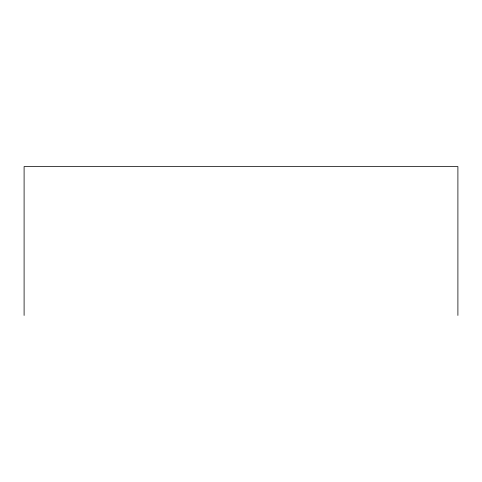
<?xml version="1.0" encoding="UTF-8"?>
<svg xmlns="http://www.w3.org/2000/svg" width="482" height="482" viewBox="0 0 482 482"><rect width="100%" height="100%" fill="white"/><g stroke="black" fill="none" stroke-linecap="round" stroke-linejoin="round"><path stroke-width="0.72" d="M457.9 315.439L457.9 166.561L24.1 166.561L24.1 315.439"/></g></svg>
